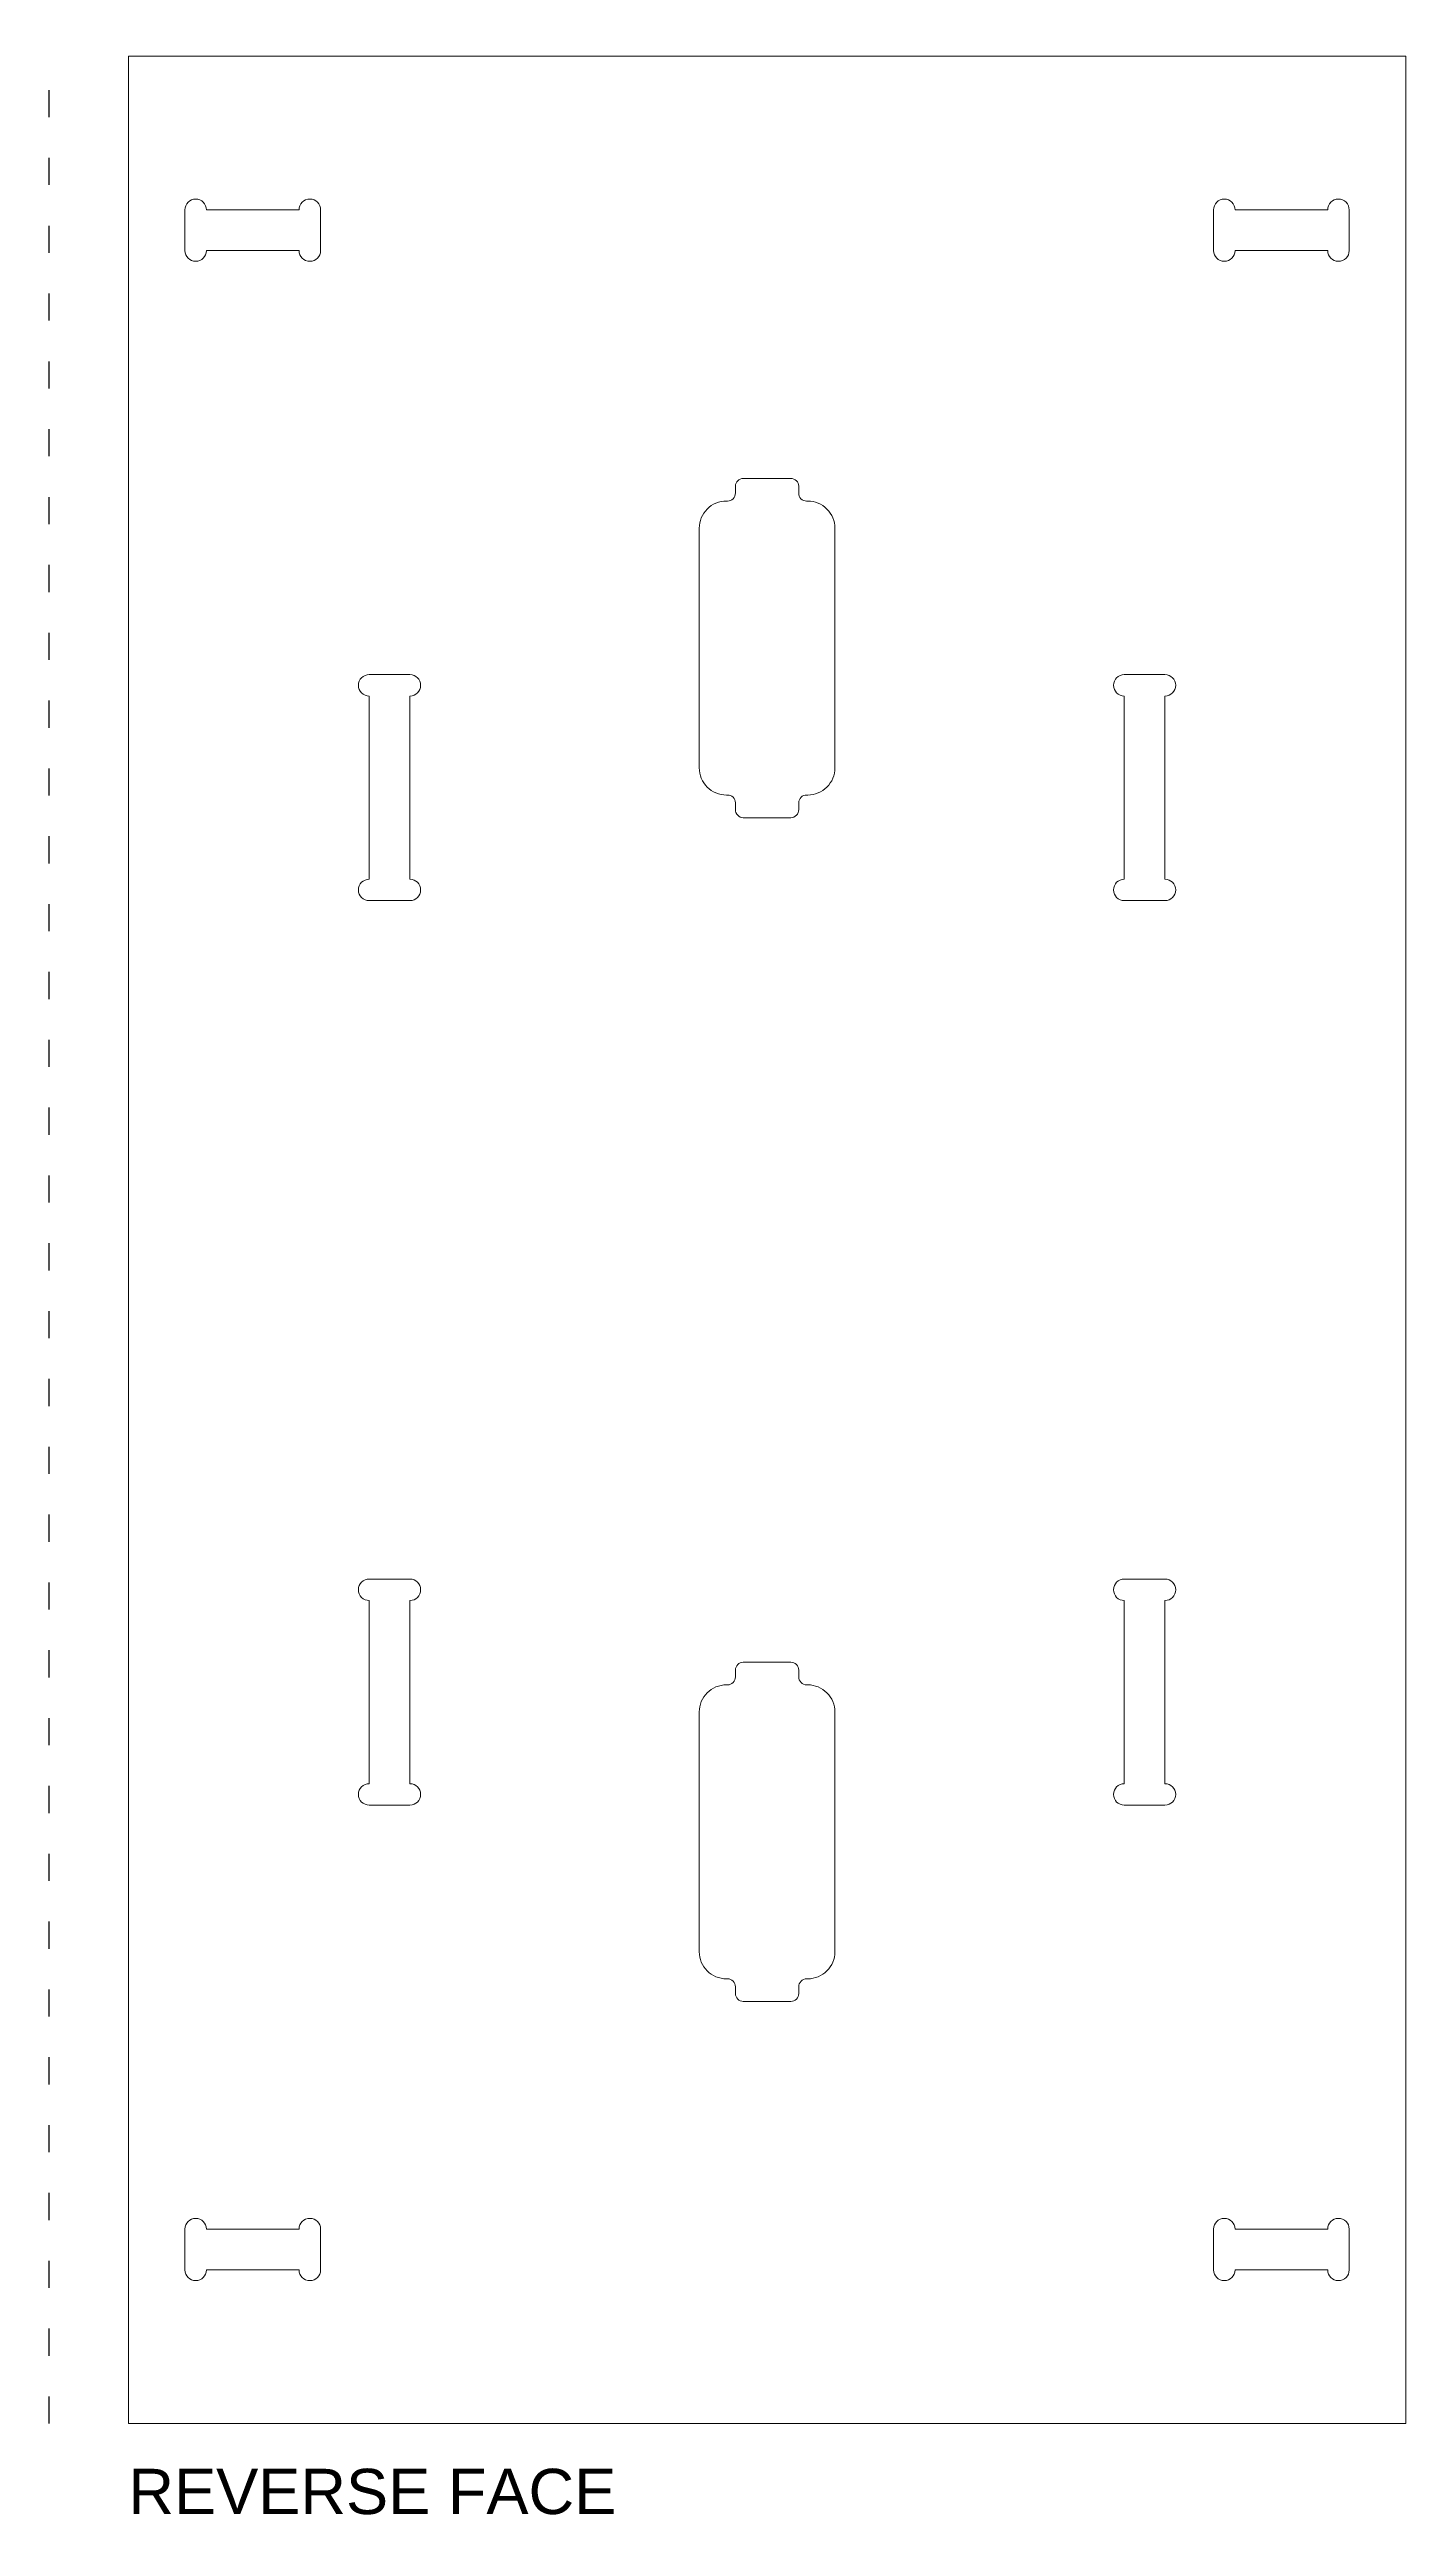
# Model space of a CAD drawing. Header units: millimetres. Extents: x -29 to 2520, y -40 to 2440.
# Drawn here: x 600 to 1200, y -40 to 1050 of the extents above; entities that cross this region are included whole.
import ezdxf

# ---------------------------------------------------------------- set-up
doc = ezdxf.new("R2010")
doc.units = ezdxf.units.MM
doc.linetypes.add('ACAD_ISO03W100', pattern=[30, 12, -18])
doc.layers.get('0').update_dxf_attribs({"true_color": 0xffffff})
doc.styles.add('textstyle11', font='')
doc.styles.get('textstyle11').set_extended_font_data('Arial')

msp = doc.modelspace()

# ---------------------------------------------------------------- linework, layer by layer
at = {"linetype": 'ACAD_ISO03W100'}
msp.add_line((600, 0), (600, 1050), dxfattribs=at)
at = {"color": 6, "linetype": 'Continuous', "lineweight": 15, "true_color": 0xff00ff, "flags": 128}
msp.add_lwpolyline([(635, 1047), (1200, 1047), (1200, 0), (635, 0), (635, 1047)], dxfattribs=at)
at = {"color": 2, "linetype": 'Continuous', "lineweight": 15, "true_color": 0xffff00, "flags": 128}
for points in [[(710.5, 961, 1), (720, 961), (720, 979, 1), (710.5, 979), (669.5, 979, 1), (660, 979), (660, 961, 1), (669.5, 961), (710.5, 961)], [(1124.5, 961), (1165.5, 961, 1), (1175, 961), (1175, 979, 1), (1165.5, 979), (1124.5, 979, 1), (1115, 979), (1115, 961, 1), (1124.5, 961)], [(741.5, 683, 1), (741.5, 673.5), (759.5, 673.5, 1), (759.5, 683), (759.5, 764, 1), (759.5, 773.5), (741.5, 773.5, 1), (741.5, 764), (741.5, 683)], [(1075.5, 683, 1), (1075.5, 673.5), (1093.5, 673.5, 1), (1093.5, 683), (1093.5, 764, 1), (1093.5, 773.5), (1075.5, 773.5, 1), (1075.5, 764), (1075.5, 683)], [(741.5, 283, 1), (741.5, 273.5), (759.5, 273.5, 1), (759.5, 283), (759.5, 364, 1), (759.5, 373.5), (741.5, 373.5, 1), (741.5, 364), (741.5, 283)], [(1075.5, 283, 1), (1075.5, 273.5), (1093.5, 273.5, 1), (1093.5, 283), (1093.5, 364, 1), (1093.5, 373.5), (1075.5, 373.5, 1), (1075.5, 364), (1075.5, 283)], [(669.5, 86, 1), (660, 86), (660, 68, 1), (669.5, 68), (710.5, 68, 1), (720, 68), (720, 86, 1), (710.5, 86), (669.5, 86)], [(1124.5, 86, 1), (1115, 86), (1115, 68, 1), (1124.5, 68), (1165.5, 68, 1), (1175, 68), (1175, 86, 1), (1165.5, 86), (1124.5, 86)]]:
    msp.add_lwpolyline(points, format="xyb", dxfattribs=at)
at = {"color": 1, "linetype": 'Continuous', "lineweight": 15, "true_color": 0xff0000, "flags": 128}
for points in [[(887.5, 838.2, -0.414214), (899.5, 850.2), (900, 850.2, 0.414214), (903.5, 853.8), (903.5, 856.8, -0.414214), (907, 860.2), (928, 860.2, -0.414214), (931.5, 856.8), (931.5, 853.8, 0.414214), (935, 850.2), (935.5, 850.2, -0.414214), (947.5, 838.2), (947.5, 732.2, -0.414214), (935.5, 720.2), (935, 720.2, 0.414214), (931.5, 716.8), (931.5, 713.8, -0.414214), (928, 710.2), (907, 710.2, -0.414214), (903.5, 713.8), (903.5, 716.8, 0.414214), (900, 720.2), (899.5, 720.2, -0.414214), (887.5, 732.2), (887.5, 838.2)], [(887.5, 314.7, -0.414214), (899.5, 326.7), (900, 326.7, 0.414214), (903.5, 330.2), (903.5, 333.2, -0.414214), (907, 336.7), (928, 336.7, -0.414214), (931.5, 333.2), (931.5, 330.2, 0.414214), (935, 326.7), (935.5, 326.7, -0.414214), (947.5, 314.7), (947.5, 208.7, -0.414214), (935.5, 196.7), (935, 196.7, 0.414214), (931.5, 193.2), (931.5, 190.2, -0.414214), (928, 186.7), (907, 186.7, -0.414214), (903.5, 190.2), (903.5, 193.2, 0.414214), (900, 196.7), (899.5, 196.7, -0.414214), (887.5, 208.7), (887.5, 314.7)]]:
    msp.add_lwpolyline(points, format="xyb", dxfattribs=at)

# ---------------------------------------------------------------- texts
at = {"insert": (635, -20), "char_height": 1, "attachment_point": 1, "style": 'textstyle11'}
msp.add_mtext('\\H20;REVERSE FACE', dxfattribs=at)

doc.saveas('drawing.dxf')
